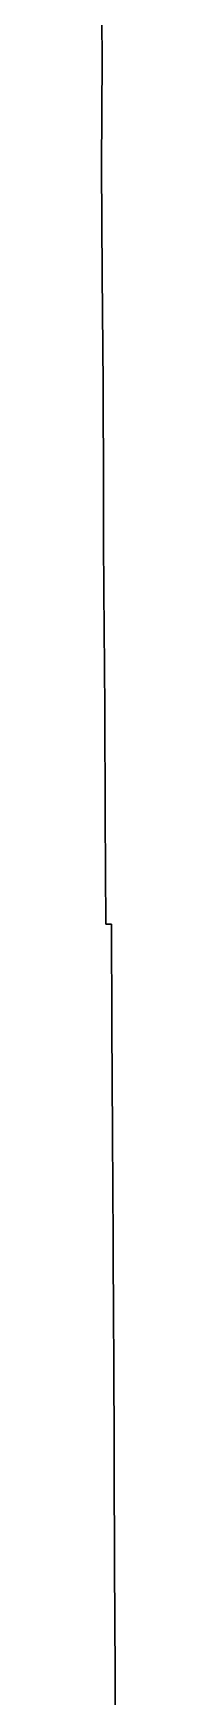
# Model space of a CAD drawing. Header units: inches. Extents: x 141448 to 685535, y 3466439 to 4099221.
# Drawn here: x 551403 to 551616, y 3634133 to 3658832 of the extents above; entities that cross this region are included whole.
import ezdxf

# ---------------------------------------------------------------- set-up
doc = ezdxf.new("R2010")
doc.units = ezdxf.units.IN
doc.header["$MEASUREMENT"] = 0
doc.layers.add('az_county', color=7, linetype='Continuous')

msp = doc.modelspace()

# ---------------------------------------------------------------- linework, layer by layer
at = {"layer": 'az_county'}
for points in [[(551615.875, 3632886), (551610.1875, 3634345.75), (551609.6875, 3634487), (551598.375, 3636075), (551594.6875, 3637575.25), (551594.375, 3637683.75), (551586.5625, 3639226.75), (551586.375, 3639295.5), (551584.6875, 3639601.75), (551584.375, 3639686.25), (551578.6875, 3640830.75), (551578.4375, 3640899.5), (551572.5625, 3641709.75), (551567.4375, 3642439.5), (551567.0625, 3642508.5), (551559.375, 3644082.25), (551559.1875, 3644117.75), (551552.0625, 3645603.75), (551469.9375, 3645603.25), (551461.875, 3647206), (551453.8125, 3648813), (551445.3125, 3649999.75), (551444.5, 3650113.5), (551442.375, 3650421.5), (551434.875, 3651430.5), (551433.125, 3652026), (551428.5, 3653624.75), (551417.3125, 3655240.5), (551408.125, 3656852.25), (551415.625, 3658462.5), (551403, 3660071.75)], [(551403, 3660071.75), (551415.625, 3658462.5), (551408.125, 3656852.25), (551417.3125, 3655240.5), (551428.5, 3653624.75), (551433.125, 3652026), (551434.875, 3651430.5), (551442.375, 3650421.5), (551444.5, 3650113.5), (551445.3125, 3649999.75), (551453.8125, 3648813), (551461.875, 3647206), (551469.9375, 3645603.25), (551552.0625, 3645603.75), (551559.1875, 3644117.75), (551559.375, 3644082.25), (551567.0625, 3642508.5), (551567.4375, 3642439.5), (551572.5625, 3641709.75), (551578.4375, 3640899.5), (551578.6875, 3640830.75), (551584.375, 3639686.25), (551584.6875, 3639601.75), (551586.375, 3639295.5), (551586.5625, 3639226.75), (551594.375, 3637683.75), (551594.6875, 3637575.25), (551598.375, 3636075), (551609.6875, 3634487), (551610.1875, 3634345.75), (551615.875, 3632886)]]:
    msp.add_lwpolyline(points, dxfattribs=at)

doc.saveas('drawing.dxf')
